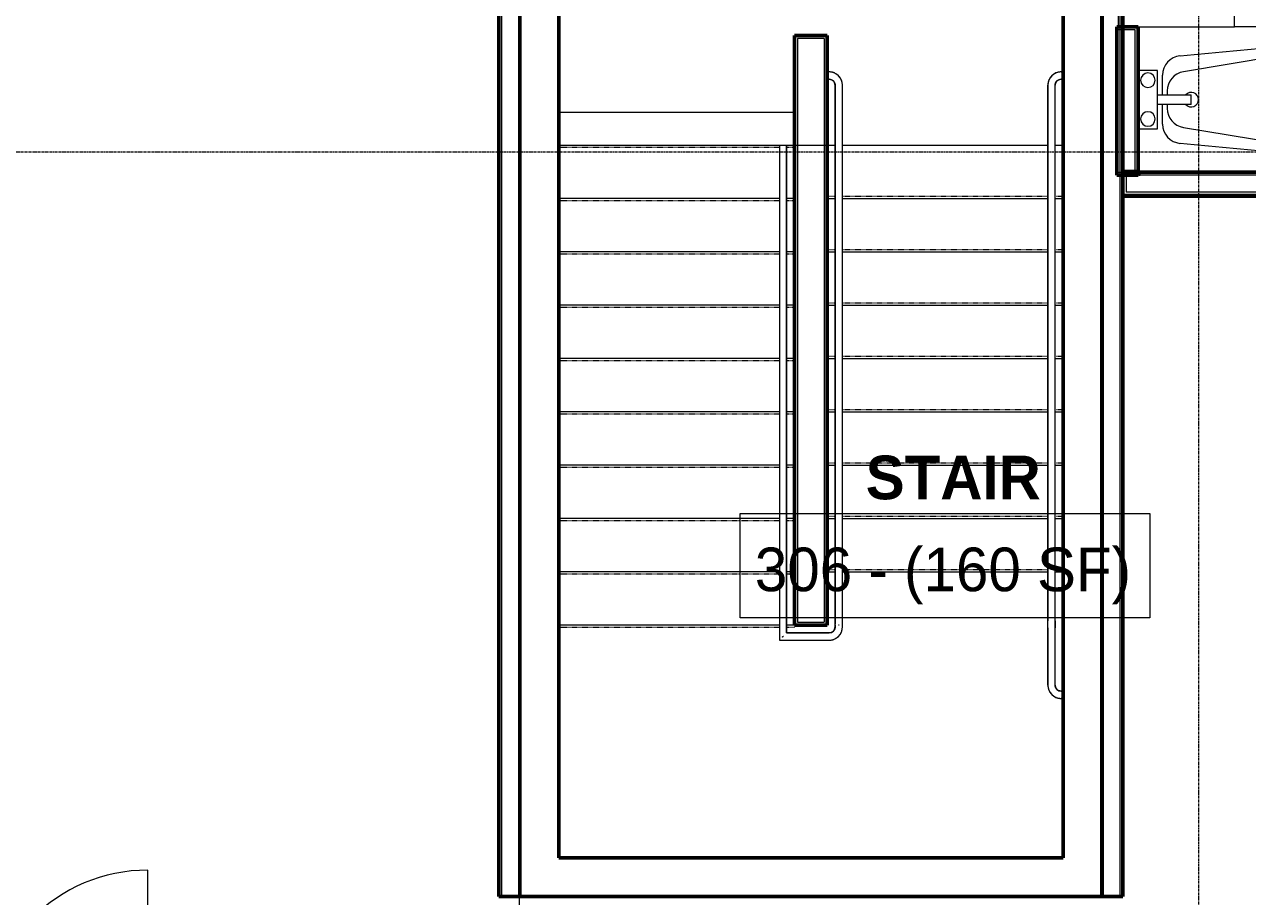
# Model space of a CAD drawing. Header units: inches. Extents: x -4218 to -1830, y 9767 to 12426.
# Drawn here: x -2742.5 to -2490.3, y 10013.6 to 10193.5 of the extents above; entities that cross this region are included whole.
import ezdxf

# ---------------------------------------------------------------- set-up
doc = ezdxf.new("R2010")
doc.units = ezdxf.units.IN
doc.header["$MEASUREMENT"] = 0
doc.linetypes.add('Grid Line 1_2_', pattern=[0.875, 0.5, -0.125, 0.125, -0.125])
doc.linetypes.add('Overhead 1_16_', pattern=[0.101562, 0.0625, -0.039062])
for name, color, linetype, lineweight in [('0-1', 7, 'Continuous', 5), ('0-2', 253, 'Continuous', 9), ('0-3', 7, 'Continuous', 9), ('A-AREA-IDEN', 2, 'Continuous', 9), ('A-DOOR-4', 31, 'Continuous', 9), ('A-DOOR-5', 31, 'Continuous', 20), ('A-DOOR-FRAM', 31, 'Continuous', 20), ('A-DOOR-FRAM-2', 31, 'Continuous', 9), ('A-DOOR-GLAZ', 31, 'Continuous', 9), ('A-FLOR-2', 252, 'Continuous', 9), ('A-FLOR-3', 7, 'Continuous', 9), ('A-FLOR-4', 254, 'Continuous', 9), ('A-FLOR-5', 192, 'Continuous', 9), ('A-FLOR-HRAL-1', 7, 'Continuous', 9), ('A-FLOR-HRAL-2', 252, 'Continuous', 9), ('A-WALL-1', 250, 'Continuous', 50), ('A-WALL-2', 10, 'Continuous', 13), ('A-WALL-3', 254, 'Continuous', 9), ('A-WALL-4', 253, 'Continuous', 9), ('A-WALL-5', 252, 'Continuous', 9), ('A-WALL-6', 7, 'Continuous', 9), ('I-WALL-1', 250, 'Continuous', 50), ('P-SANR-FIXT-1', 7, 'Continuous', 9), ('P-SANR-FIXT-2', 253, 'Continuous', 9), ('P-SANR-FIXT-3', 252, 'Continuous', 9), ('Q-CASE-1', 252, 'Continuous', 9), ('Q-CASE-2', 7, 'Continuous', 9), ('Q-CASE-3', 253, 'Continuous', 9), ('S-GRID-1', 1, 'Grid Line 1_2_', 9), ('S-STRS-1', 252, 'Continuous', 9), ('S-STRS-2', 253, 'Continuous', 9), ('S-STRS-3', 7, 'Continuous', 9), ('S-STRS-4', 7, 'Overhead 1_16_', 9), ('S-STRS-5', 252, 'Overhead 1_16_', 9)]:
    doc.layers.add(name, color=color, linetype=linetype, lineweight=lineweight)
doc.styles.add('Century Gothic', font='ufonts.com_century-gothic.ttf', dxfattribs={"height": 9})
doc.styles.add('Century Gothic_B', font='GOTHICB.TTF', dxfattribs={"height": 9})

# ---------------------------------------------------------------- blocks, each defined once
blk = doc.blocks.new('Bath Tub - Maestro - 60_x30_-V1-BACKGROUND - 3RD FLOOR')
at = {"layer": 'P-SANR-FIXT-1'}
for p, q in [((60, 30), (19.88, 30)), ((60, 0), (60, 30)), ((35, 26.5), (51, 26.5)), ((35, 26.5), (35, 25)), ((35, 25), (9.35, 20.74)), ((43, 25), (35, 25)), ((4, 21), (0, 21)), ((4, 16), (4, 21)), ((57, 20.5), (57, 9.5)), ((5, 16), (5, 20.04)), ((49, 11), (49, 19)), ((4, 14), (4, 16)), ((4, 16), (10.94, 16)), ((6, 16.8), (6, 16)), ((10.94, 14), (10.94, 16)), ((4, 9), (4, 14)), ((10.94, 14), (4, 14)), ((5, 9.96), (5, 14)), ((6, 14), (6, 13.2)), ((0, 9), (4, 9)), ((9.35, 9.26), (35, 5)), ((35, 3.5), (35, 5)), ((35, 5), (43, 5)), ((51, 3.5), (35, 3.5))]:
    blk.add_line(p, q, dxfattribs=at)
at = {"layer": 'P-SANR-FIXT-1', "flags": 128}
for points in [[(8.63, 24.03), (11.56, 24.3), (14.49, 24.58), (17.42, 24.85), (20.35, 25.13), (23.28, 25.4), (26.21, 25.68), (29.14, 25.95), (32.07, 26.23), (35, 26.5)], [(35, 3.5), (32.07, 3.77), (29.14, 4.05), (26.21, 4.32), (23.28, 4.6), (20.35, 4.87), (17.42, 5.15), (14.49, 5.42), (11.56, 5.7), (8.63, 5.97)]]:
    blk.add_lwpolyline(points, dxfattribs=at)
at = {"layer": 'P-SANR-FIXT-1'}
for centre, radius, start, end in [((51, 20.5), 6, 360, 90), ((9, 20.04), 4, 95.3558, 180), ((43, 19), 6, 360, 90), ((2, 19), 1.5, 360, 180), ((10, 16.8), 4, 99.4223, 180), ((2, 19), 1.5, 180, 360), ((10.94, 15), 1.5, 360, 137.9289), ((10, 13.2), 4, 180, 260.5777), ((10.94, 15), 1.5, 222.0711, 360), ((2, 11), 1.5, 360, 180), ((2, 11), 1.5, 180, 360), ((43, 11), 6, 270, 0), ((9, 9.96), 4, 180, 264.6442), ((51, 9.5), 6, 270, 360)]:
    blk.add_arc(centre, radius, start, end, dxfattribs=at)
at = {"layer": 'P-SANR-FIXT-2'}
blk.add_line((0, 21), (0, 9), dxfattribs=at)
at = {"layer": 'P-SANR-FIXT-3'}
for p, q in [((0, 30), (0, 21)), ((0, 21), (0, 9)), ((0, 9), (0, 0)), ((0, 0), (60, 0))]:
    blk.add_line(p, q, dxfattribs=at)
blk = doc.blocks.new('Bath Vanity - Bath Vanity 72_-V2-BACKGROUND - 3RD FLOOR')
at = {"layer": 'Q-CASE-1'}
for p, q in [((36.74, 3.52), (36.74, 4.12)), ((36.74, 1), (36.74, 3.5)), ((-35.26, 1), (-35.26, 0)), ((-35.26, 0), (36.74, 0))]:
    blk.add_line(p, q, dxfattribs=at)
at = {"layer": 'Q-CASE-2'}
for p, q in [((36.74, 24), (-35.26, 24)), ((-35.26, 24), (-35.26, 1)), ((36.74, 4.12), (36.74, 24))]:
    blk.add_line(p, q, dxfattribs=at)
at = {"layer": 'Q-CASE-3'}
blk.add_line((36.74, 0), (36.74, 1), dxfattribs=at)
blk = doc.blocks.new('Basic Wall _ INT - W4BØF - _5_8 GYP - 2X4 WOOD_BATT_ - 5_8 GYP_ - ___-2694693-BACKGROUND - 3RD FLOOR')
at = {"layer": 'A-WALL-4'}
for p, q in [((-2508.87, 10158.25), (-2508.87, 10158.23)), ((-2508.87, 10158.11), (-2508.87, 10158.05)), ((-2508.87, 10158.05), (-2508.87, 10157.9)), ((-2438.12, 10158.25), (-2441.12, 10158.25)), ((-2401.12, 10158.25), (-2404.12, 10158.25)), ((-2389.37, 10158.25), (-2394.12, 10158.25)), ((-2508.87, 10157.9), (-2508.87, 10157.84)), ((-2394.12, 10157.9), (-2389.37, 10157.9))]:
    blk.add_line(p, q, dxfattribs=at)
at = {"layer": 'A-WALL-5'}
for p, q in [((-2441.12, 10158.25), (-2508.87, 10158.25)), ((-2395.12, 10158.25), (-2401.12, 10158.25)), ((-2394.1, 10158.13), (-2389.4, 10158.13)), ((-2352.3, 10158.25), (-2388.37, 10158.25)), ((-2352.3, 10158.23), (-2352.3, 10158.25)), ((-2352.3, 10158.05), (-2352.3, 10158.11)), ((-2352.3, 10157.9), (-2352.3, 10158.05)), ((-2508.87, 10157.9), (-2441.12, 10157.9)), ((-2401.12, 10157.9), (-2395.12, 10157.9)), ((-2394.12, 10157.84), (-2389.37, 10157.84)), ((-2388.37, 10157.9), (-2379.39, 10157.9)), ((-2379.36, 10157.9), (-2352.3, 10157.9)), ((-2352.3, 10157.84), (-2352.3, 10157.9))]:
    blk.add_line(p, q, dxfattribs=at)
at = {"layer": 'A-WALL-6'}
for p, q in [((-2508.87, 10158.21), (-2508.87, 10158.25)), ((-2508.87, 10158.13), (-2508.87, 10158.21)), ((-2508.87, 10158.13), (-2441.12, 10158.13)), ((-2508.87, 10157.84), (-2508.87, 10158.13)), ((-2401.12, 10158.13), (-2395.12, 10158.13)), ((-2388.37, 10158.13), (-2352.3, 10158.13)), ((-2352.3, 10158.25), (-2352.3, 10158.21)), ((-2352.3, 10158.21), (-2352.3, 10158.13)), ((-2352.3, 10158.13), (-2352.3, 10157.84)), ((-2508.87, 10157.84), (-2441.12, 10157.84)), ((-2401.12, 10157.84), (-2395.12, 10157.84)), ((-2388.37, 10157.84), (-2352.3, 10157.84))]:
    blk.add_line(p, q, dxfattribs=at)
blk = doc.blocks.new('Basic Wall _ INT - W4FØF - INT - _5_8 GYP - 2X4 WOOD_BATT__ - ___-3105965-BACKGROUND - 3RD FLOOR')
at = {"layer": 'A-WALL-3'}
for p, q in [((-2512.82, 10162.38), (-2512.8, 10162.38)), ((-2512.68, 10162.38), (-2512.62, 10162.38)), ((-2512.62, 10162.38), (-2512.47, 10162.38)), ((-2512.47, 10162.38), (-2512.41, 10162.38))]:
    blk.add_line(p, q, dxfattribs=at)
at = {"layer": 'A-WALL-4'}
for p, q in [((-2512.82, 10163), (-2512.82, 10162.38)), ((-2512.78, 10162.38), (-2512.82, 10162.38)), ((-2512.7, 10162.38), (-2512.78, 10162.38)), ((-2512.41, 10162.38), (-2512.7, 10162.38)), ((-2512.47, 10162.38), (-2512.47, 10163))]:
    blk.add_line(p, q, dxfattribs=at)
at = {"layer": 'A-WALL-5'}
for p, q in [((-2512.7, 10162.38), (-2512.7, 10163)), ((-2512.41, 10162.38), (-2512.41, 10163))]:
    blk.add_line(p, q, dxfattribs=at)
blk = doc.blocks.new('Basic Wall _ INT - W4BØF - _5_8 GYP - 2X4 WOOD_BATT_ - 5_8 GYP_ - ___-3119899-BACKGROUND - 3RD FLOOR')
at = {"layer": 'A-WALL-4'}
for p, q in [((-2515.95, 10158.25), (-2515.95, 10158.23)), ((-2515.95, 10158.11), (-2515.95, 10158.05)), ((-2515.95, 10158.05), (-2515.95, 10157.9)), ((-2508.87, 10158.23), (-2508.87, 10158.25)), ((-2508.87, 10158.05), (-2508.87, 10158.11)), ((-2508.87, 10157.9), (-2508.87, 10158.05)), ((-2515.95, 10157.9), (-2515.95, 10157.84)), ((-2508.87, 10157.84), (-2508.87, 10157.9))]:
    blk.add_line(p, q, dxfattribs=at)
at = {"layer": 'A-WALL-5'}
for p, q in [((-2515.95, 10158.21), (-2515.95, 10158.25)), ((-2508.87, 10158.25), (-2515.95, 10158.25)), ((-2515.95, 10158.13), (-2515.95, 10158.21)), ((-2515.95, 10157.84), (-2515.95, 10158.13)), ((-2515.95, 10157.9), (-2508.87, 10157.9))]:
    blk.add_line(p, q, dxfattribs=at)
at = {"layer": 'A-WALL-6'}
for p, q in [((-2515.95, 10158.13), (-2508.87, 10158.13)), ((-2508.87, 10158.25), (-2508.87, 10158.21)), ((-2508.87, 10158.21), (-2508.87, 10158.13)), ((-2508.87, 10158.13), (-2508.87, 10157.84)), ((-2515.95, 10157.84), (-2508.87, 10157.84))]:
    blk.add_line(p, q, dxfattribs=at)
blk = doc.blocks.new('Basic Wall _ INT - W4BØF - _5_8 GYP - 2X4 WOOD_BATT_ - 5_8 GYP_ - ___-3119900-BACKGROUND - 3RD FLOOR')
at = {"layer": 'A-WALL-3'}
for p, q in [((-2515.95, 10163.42), (-2515.95, 10163.36)), ((-2515.95, 10163.36), (-2515.95, 10163.21)), ((-2515.95, 10163.21), (-2515.95, 10163.14)), ((-2515.95, 10163.03), (-2515.95, 10163)), ((-2513.45, 10163), (-2515.95, 10163))]:
    blk.add_line(p, q, dxfattribs=at)
at = {"layer": 'A-WALL-4'}
for p, q in [((-2515.95, 10163.13), (-2515.95, 10163.42)), ((-2515.95, 10163.36), (-2513.45, 10163.36)), ((-2515.95, 10163.07), (-2515.95, 10163.13)), ((-2515.95, 10163.05), (-2515.95, 10163.07)), ((-2513.43, 10163.36), (-2512.82, 10163.36)), ((-2515.95, 10163), (-2515.95, 10163.05)), ((-2512.82, 10163), (-2513.43, 10163))]:
    blk.add_line(p, q, dxfattribs=at)
at = {"layer": 'A-WALL-5'}
for p, q in [((-2515.95, 10163.42), (-2513.45, 10163.42)), ((-2513.45, 10163.13), (-2515.95, 10163.13)), ((-2513.43, 10163.42), (-2512.82, 10163.42)), ((-2512.82, 10163.13), (-2513.43, 10163.13))]:
    blk.add_line(p, q, dxfattribs=at)
blk = doc.blocks.new('CTR - 1st Phase - Unit Layouts_rvt-1-BACKGROUND - 3RD FLOOR')
at = {"layer": 'A-WALL-1'}
for p, q in [((-2517.2, 10193), (-2517.2, 10162.38)), ((-2516.95, 10193), (-2517.2, 10193)), ((-2513.45, 10193), (-2516.95, 10193)), ((-2512.82, 10193), (-2513.45, 10193)), ((-2512.82, 10162.38), (-2512.82, 10193)), ((-2517.2, 10162.38), (-2516.95, 10162.38)), ((-2516.95, 10162.38), (-2513.45, 10162.38)), ((-2508.87, 10163), (-2515.95, 10163)), ((-2515.95, 10163), (-2515.95, 10162.38)), ((-2515.95, 10162.38), (-2515.95, 10158.88)), ((-2513.45, 10162.38), (-2512.82, 10162.38)), ((-2451.57, 10163), (-2508.87, 10163)), ((-2515.95, 10158.88), (-2515.95, 10158.25)), ((-2515.95, 10158.25), (-2508.87, 10158.25)), ((-2508.87, 10158.25), (-2438.12, 10158.25))]:
    blk.add_line(p, q, dxfattribs=at)
at = {"layer": 'A-WALL-2'}
for p, q in [((-2516.95, 10192.38), (-2516.95, 10193)), ((-2516.95, 10192.38), (-2516.95, 10193)), ((-2516.95, 10163), (-2516.95, 10192.38)), ((-2513.45, 10192.38), (-2516.95, 10192.38)), ((-2513.45, 10163), (-2513.45, 10192.38)), ((-2516.95, 10162.38), (-2516.95, 10163)), ((-2516.95, 10163), (-2513.45, 10163)), ((-2516.95, 10162.38), (-2516.95, 10163)), ((-2515.32, 10162.38), (-2515.32, 10158.88)), ((-2508.87, 10162.38), (-2515.32, 10162.38)), ((-2450.95, 10162.38), (-2508.87, 10162.38)), ((-2508.87, 10158.88), (-2515.32, 10158.88)), ((-2438.12, 10158.88), (-2508.87, 10158.88))]:
    blk.add_line(p, q, dxfattribs=at)
at = {"layer": 'A-WALL-3'}
for p, q in [((-2515.95, 10162.38), (-2515.95, 10163)), ((-2513.45, 10163), (-2515.95, 10163)), ((-2513.45, 10162.38), (-2515.95, 10162.38)), ((-2512.82, 10163), (-2513.43, 10163)), ((-2512.82, 10162.38), (-2513.43, 10162.38)), ((-2512.82, 10162.38), (-2512.82, 10163))]:
    blk.add_line(p, q, dxfattribs=at)
at = {"layer": 'A-WALL-4'}
for p, q in [((-2517.2, 10193), (-2517.2, 10162.38)), ((-2517.2, 10193), (-2516.95, 10193)), ((-2515.95, 10162.38), (-2517.2, 10162.38)), ((-2515.95, 10158.25), (-2515.95, 10162.38)), ((-2515.95, 10158.25), (-2508.87, 10158.25)), ((-2508.87, 10158.25), (-2441.12, 10158.25))]:
    blk.add_line(p, q, dxfattribs=at)
at = {"layer": '0-2', "rotation": 269.9999999999602}
blk.add_blockref('Bath Vanity - Bath Vanity 72_-V2-BACKGROUND - 3RD FLOOR', (-2516.95, 10229.74), dxfattribs=at)
at = {"layer": '0-2'}
for name, p in [('Bath Tub - Maestro - 60_x30_-V1-BACKGROUND - 3RD FLOOR', (-2512.82, 10163)), ('Basic Wall _ INT - W4BØF - _5_8 GYP - 2X4 WOOD_BATT_ - 5_8 GYP_ - ___-3119900-BACKGROUND - 3RD FLOOR', (0, 0)), ('Basic Wall _ INT - W4FØF - INT - _5_8 GYP - 2X4 WOOD_BATT__ - ___-3105965-BACKGROUND - 3RD FLOOR', (0, 0)), ('Basic Wall _ INT - W4BØF - _5_8 GYP - 2X4 WOOD_BATT_ - 5_8 GYP_ - ___-3119899-BACKGROUND - 3RD FLOOR', (0, 0)), ('Basic Wall _ INT - W4BØF - _5_8 GYP - 2X4 WOOD_BATT_ - 5_8 GYP_ - ___-2694693-BACKGROUND - 3RD FLOOR', (0, 0))]:
    blk.add_blockref(name, p, dxfattribs=at)
blk = doc.blocks.new('CTR - 1st Phase - Common Walls_rvt-1-BACKGROUND - 3RD FLOOR')
at = {"layer": 'A-WALL-1'}
for p, q in [((-2644.7, 10261.59), (-2644.7, 10013.59)), ((-2640.32, 10013.59), (-2640.32, 10261.59)), ((-2520.32, 10261.59), (-2520.32, 10013.63)), ((-2515.95, 10013.63), (-2515.95, 10197.84)), ((-2644.7, 10013.59), (-2640.32, 10013.59)), ((-2520.32, 10013.63), (-2515.95, 10013.63))]:
    blk.add_line(p, q, dxfattribs=at)
at = {"layer": 'A-WALL-2'}
for p, q in [((-2644.07, 10013.59), (-2644.07, 10261.59)), ((-2640.57, 10013.59), (-2640.57, 10261.59)), ((-2520.07, 10261.59), (-2520.07, 10013.63)), ((-2516.57, 10261.59), (-2516.57, 10013.63))]:
    blk.add_line(p, q, dxfattribs=at)
at = {"layer": 'A-WALL-3'}
for p, q in [((-2515.95, 10163.15), (-2515.95, 10163.42)), ((-2515.95, 10162.38), (-2515.95, 10163))]:
    blk.add_line(p, q, dxfattribs=at)
at = {"layer": 'A-WALL-4'}
for p, q in [((-2640.32, 10013.59), (-2640.32, 10261.59)), ((-2520.32, 10261.59), (-2520.32, 10013.63)), ((-2515.95, 10163.42), (-2515.95, 10193)), ((-2515.95, 10158.25), (-2515.95, 10162.38)), ((-2515.95, 10157.84), (-2515.95, 10158.11)), ((-2644.7, 10013.59), (-2640.32, 10013.59))]:
    blk.add_line(p, q, dxfattribs=at)
at = {"layer": 'A-WALL-5'}
for p, q in [((-2644.7, 10238.78), (-2644.7, 10013.59)), ((-2515.95, 10013.63), (-2515.95, 10157.84)), ((-2515.95, 10013.63), (-2520.32, 10013.63))]:
    blk.add_line(p, q, dxfattribs=at)
blk = doc.blocks.new('Top Rail Type - Top Rail_Internal_-2424577-BACKGROUND - 3RD FLOOR')
at = {"layer": 'A-FLOR-HRAL-1'}
for p, q in [((-2576.57, 10183.71), (-2576.95, 10183.71)), ((-2576.95, 10182.21), (-2576.57, 10182.21)), ((-2575.32, 10180.96), (-2575.32, 10169.17)), ((-2573.82, 10169.17), (-2573.82, 10180.96)), ((-2586.82, 10168.59), (-2586.82, 10069.68)), ((-2585.32, 10069.68), (-2585.32, 10168.59)), ((-2575.32, 10168.5), (-2575.32, 10080.99)), ((-2573.82, 10080.99), (-2573.82, 10168.5)), ((-2575.32, 10080.99), (-2575.32, 10069.81)), ((-2573.82, 10069.81), (-2573.82, 10080.99)), ((-2586.82, 10069.01), (-2586.82, 10066.46)), ((-2585.32, 10067.96), (-2585.32, 10069.01)), ((-2576.57, 10067.96), (-2585.32, 10067.96)), ((-2575.32, 10069.61), (-2575.32, 10069.21)), ((-2573.82, 10069.21), (-2573.82, 10069.61)), ((-2586.82, 10066.46), (-2576.57, 10066.46))]:
    blk.add_line(p, q, dxfattribs=at)
at = {"layer": 'A-FLOR-HRAL-1', "flags": 128}
for points in [[(-2573.82, 10180.96), (-2573.83, 10181.07), (-2573.83, 10181.18), (-2573.84, 10181.29), (-2573.86, 10181.4), (-2573.88, 10181.51), (-2573.9, 10181.62), (-2573.93, 10181.72), (-2573.96, 10181.83), (-2574, 10181.93), (-2574.04, 10182.04), (-2574.09, 10182.14), (-2574.13, 10182.23), (-2574.19, 10182.33), (-2574.24, 10182.43), (-2574.3, 10182.52), (-2574.37, 10182.61), (-2574.44, 10182.69), (-2574.51, 10182.78), (-2574.58, 10182.86), (-2574.66, 10182.94), (-2574.74, 10183.01), (-2574.82, 10183.08), (-2574.91, 10183.15), (-2575, 10183.22), (-2575.09, 10183.28), (-2575.18, 10183.34), (-2575.28, 10183.39), (-2575.38, 10183.44), (-2575.48, 10183.49), (-2575.58, 10183.53), (-2575.68, 10183.57), (-2575.79, 10183.6), (-2575.89, 10183.63), (-2576, 10183.65), (-2576.11, 10183.67), (-2576.22, 10183.69), (-2576.32, 10183.7), (-2576.43, 10183.71), (-2576.54, 10183.71), (-2576.57, 10183.71)], [(-2576.57, 10182.21), (-2576.52, 10182.21), (-2576.47, 10182.21), (-2576.42, 10182.21), (-2576.37, 10182.2), (-2576.33, 10182.19), (-2576.28, 10182.18), (-2576.23, 10182.17), (-2576.18, 10182.15), (-2576.13, 10182.13), (-2576.09, 10182.12), (-2576.04, 10182.1), (-2576, 10182.07), (-2575.95, 10182.05), (-2575.91, 10182.02), (-2575.87, 10182), (-2575.83, 10181.97), (-2575.79, 10181.94), (-2575.75, 10181.9), (-2575.71, 10181.87), (-2575.68, 10181.84), (-2575.64, 10181.8), (-2575.61, 10181.76), (-2575.58, 10181.72), (-2575.55, 10181.68), (-2575.52, 10181.64), (-2575.5, 10181.6), (-2575.47, 10181.55), (-2575.45, 10181.51), (-2575.43, 10181.46), (-2575.41, 10181.42), (-2575.39, 10181.37), (-2575.38, 10181.32), (-2575.36, 10181.27), (-2575.35, 10181.23), (-2575.34, 10181.18), (-2575.33, 10181.13), (-2575.33, 10181.08), (-2575.33, 10181.03), (-2575.32, 10180.98), (-2575.32, 10180.96)], [(-2575.32, 10169.17), (-2575.32, 10169.12), (-2575.32, 10169.07), (-2575.32, 10169.02), (-2575.32, 10168.97), (-2575.32, 10168.92), (-2575.32, 10168.87), (-2575.32, 10168.82), (-2575.32, 10168.77), (-2575.32, 10168.73), (-2575.32, 10168.68), (-2575.32, 10168.64), (-2575.32, 10168.59), (-2575.32, 10168.55), (-2575.32, 10168.5), (-2575.32, 10168.5)], [(-2573.82, 10168.5), (-2573.82, 10168.54), (-2573.82, 10168.59), (-2573.82, 10168.63), (-2573.82, 10168.68), (-2573.82, 10168.72), (-2573.82, 10168.77), (-2573.82, 10168.82), (-2573.82, 10168.87), (-2573.82, 10168.92), (-2573.82, 10168.96), (-2573.82, 10169.01), (-2573.82, 10169.06), (-2573.82, 10169.11), (-2573.82, 10169.16), (-2573.82, 10169.17)], [(-2586.82, 10069.68), (-2586.82, 10069.64), (-2586.82, 10069.59), (-2586.82, 10069.55), (-2586.82, 10069.5), (-2586.82, 10069.45), (-2586.82, 10069.41), (-2586.82, 10069.36), (-2586.82, 10069.31), (-2586.82, 10069.26), (-2586.82, 10069.21), (-2586.82, 10069.16), (-2586.82, 10069.11), (-2586.82, 10069.06), (-2586.82, 10069.01), (-2586.82, 10069.01)], [(-2585.32, 10069.01), (-2585.32, 10069.06), (-2585.32, 10069.11), (-2585.32, 10069.16), (-2585.32, 10069.21), (-2585.32, 10069.26), (-2585.32, 10069.31), (-2585.32, 10069.36), (-2585.32, 10069.4), (-2585.32, 10069.45), (-2585.32, 10069.5), (-2585.32, 10069.54), (-2585.32, 10069.59), (-2585.32, 10069.63), (-2585.32, 10069.67), (-2585.32, 10069.68)], [(-2576.57, 10066.46), (-2576.46, 10066.47), (-2576.35, 10066.47), (-2576.24, 10066.48), (-2576.14, 10066.5), (-2576.03, 10066.52), (-2575.92, 10066.54), (-2575.81, 10066.57), (-2575.71, 10066.6), (-2575.6, 10066.64), (-2575.5, 10066.68), (-2575.4, 10066.73), (-2575.3, 10066.78), (-2575.21, 10066.83), (-2575.11, 10066.88), (-2575.02, 10066.94), (-2574.93, 10067.01), (-2574.84, 10067.08), (-2574.76, 10067.15), (-2574.68, 10067.22), (-2574.6, 10067.3), (-2574.53, 10067.38), (-2574.45, 10067.46), (-2574.39, 10067.55), (-2574.32, 10067.64), (-2574.26, 10067.73), (-2574.2, 10067.82), (-2574.15, 10067.92), (-2574.1, 10068.02), (-2574.05, 10068.12), (-2574.01, 10068.22), (-2573.97, 10068.32), (-2573.94, 10068.43), (-2573.91, 10068.53), (-2573.88, 10068.64), (-2573.86, 10068.75), (-2573.85, 10068.86), (-2573.84, 10068.97), (-2573.83, 10069.07), (-2573.82, 10069.18), (-2573.82, 10069.21)], [(-2575.32, 10069.21), (-2575.32, 10069.16), (-2575.33, 10069.11), (-2575.33, 10069.06), (-2575.34, 10069.02), (-2575.35, 10068.97), (-2575.36, 10068.92), (-2575.37, 10068.87), (-2575.39, 10068.82), (-2575.4, 10068.77), (-2575.42, 10068.73), (-2575.44, 10068.68), (-2575.46, 10068.64), (-2575.49, 10068.59), (-2575.51, 10068.55), (-2575.54, 10068.51), (-2575.57, 10068.47), (-2575.6, 10068.43), (-2575.63, 10068.39), (-2575.67, 10068.35), (-2575.7, 10068.32), (-2575.74, 10068.28), (-2575.78, 10068.25), (-2575.82, 10068.22), (-2575.86, 10068.19), (-2575.9, 10068.16), (-2575.94, 10068.14), (-2575.98, 10068.11), (-2576.03, 10068.09), (-2576.07, 10068.07), (-2576.12, 10068.05), (-2576.17, 10068.03), (-2576.22, 10068.02), (-2576.26, 10068), (-2576.31, 10067.99), (-2576.36, 10067.98), (-2576.41, 10067.98), (-2576.46, 10067.97), (-2576.51, 10067.97), (-2576.56, 10067.96), (-2576.57, 10067.96)]]:
    blk.add_lwpolyline(points, dxfattribs=at)
at = {"layer": 'A-FLOR-HRAL-1'}
blk.add_open_spline([(-2586.17, 10067.12), (-2586.15, 10067.14), (-2586.12, 10067.17), (-2586.07, 10067.21), (-2586.03, 10067.26), (-2586, 10067.29), (-2585.98, 10067.31)], degree=3, knots=[0.46086968, 0.46086968, 0.46086968, 0.46086968, 0.47916667, 0.5, 0.52083333, 0.53913032, 0.53913032, 0.53913032, 0.53913032], dxfattribs=at)
blk.add_open_spline([(-2574.5, 10069.59), (-2574.52, 10069.59), (-2574.57, 10069.59), (-2574.63, 10069.59), (-2574.65, 10069.59)], degree=3, dxfattribs=at)
at = {"layer": 'A-FLOR-HRAL-2'}
for p, q in [((-2576.99, 10183.71), (-2577.2, 10183.71)), ((-2577.2, 10182.87), (-2577.2, 10183.06)), ((-2577.2, 10182.21), (-2576.95, 10182.21))]:
    blk.add_line(p, q, dxfattribs=at)
blk = doc.blocks.new('Top Rail Type - Top Rail_Internal_-V197-BACKGROUND - 3RD FLOOR')
at = {"layer": 'A-FLOR-HRAL-1'}
for p, q in [((-2576.57, 10183.71), (-2576.95, 10183.71)), ((-2576.57, 10182.21), (-2576.95, 10182.21)), ((-2575.32, 10169.17), (-2575.32, 10180.96)), ((-2573.82, 10169.17), (-2573.82, 10180.96)), ((-2586.82, 10168.59), (-2586.82, 10070.08)), ((-2585.32, 10168.59), (-2585.32, 10070.08)), ((-2575.32, 10168.1), (-2575.32, 10169.17)), ((-2573.82, 10168.1), (-2573.82, 10169.17)), ((-2575.32, 10069.59), (-2575.32, 10168.1)), ((-2573.82, 10069.59), (-2573.82, 10168.1)), ((-2586.82, 10070.08), (-2586.82, 10069.01)), ((-2585.32, 10070.08), (-2585.32, 10069.01)), ((-2586.82, 10069.01), (-2586.82, 10066.46)), ((-2585.32, 10069.01), (-2585.32, 10067.96)), ((-2585.32, 10067.96), (-2576.57, 10067.96)), ((-2575.32, 10069.21), (-2575.32, 10069.59)), ((-2573.82, 10069.21), (-2573.82, 10069.59)), ((-2586.82, 10066.46), (-2576.57, 10066.46))]:
    blk.add_line(p, q, dxfattribs=at)
for centre, radius, start, end in [((-2576.57, 10180.96), 2.75, 0, 90), ((-2576.57, 10180.96), 1.25, 0, 90), ((-2576.57, 10069.21), 2.75, 270, 0), ((-2576.57, 10069.21), 1.25, 270, 0)]:
    blk.add_arc(centre, radius, start, end, dxfattribs=at)
at = {"layer": 'A-FLOR-HRAL-2'}
for p, q in [((-2577.2, 10182.21), (-2577.2, 10183.71)), ((-2576.99, 10183.71), (-2577.2, 10183.71)), ((-2576.95, 10182.21), (-2577.2, 10182.21))]:
    blk.add_line(p, q, dxfattribs=at)
blk = doc.blocks.new('Top Rail Type - Top Rail_Internal_-2424579-BACKGROUND - 3RD FLOOR')
at = {"layer": 'A-FLOR-HRAL-1'}
for p, q in [((-2528.32, 10183.71), (-2528.7, 10183.71)), ((-2531.45, 10180.96), (-2531.45, 10169.17)), ((-2529.95, 10169.17), (-2529.95, 10180.96)), ((-2528.7, 10182.21), (-2528.32, 10182.21)), ((-2531.45, 10168.5), (-2531.45, 10080.99)), ((-2529.95, 10080.99), (-2529.95, 10168.5)), ((-2531.45, 10080.99), (-2531.45, 10070.48)), ((-2529.95, 10070.48), (-2529.95, 10080.99)), ((-2531.45, 10069.01), (-2531.45, 10057.21)), ((-2529.95, 10057.21), (-2529.95, 10069.01)), ((-2528.32, 10055.96), (-2528.7, 10055.96)), ((-2528.7, 10054.46), (-2528.32, 10054.46))]:
    blk.add_line(p, q, dxfattribs=at)
at = {"layer": 'A-FLOR-HRAL-1', "flags": 128}
for points in [[(-2528.7, 10183.71), (-2528.81, 10183.71), (-2528.92, 10183.71), (-2529.03, 10183.69), (-2529.14, 10183.68), (-2529.25, 10183.66), (-2529.35, 10183.64), (-2529.46, 10183.61), (-2529.56, 10183.57), (-2529.67, 10183.54), (-2529.77, 10183.5), (-2529.87, 10183.45), (-2529.97, 10183.4), (-2530.07, 10183.35), (-2530.16, 10183.29), (-2530.25, 10183.23), (-2530.34, 10183.17), (-2530.43, 10183.1), (-2530.51, 10183.03), (-2530.59, 10182.96), (-2530.67, 10182.88), (-2530.75, 10182.8), (-2530.82, 10182.72), (-2530.89, 10182.63), (-2530.95, 10182.54), (-2531.01, 10182.45), (-2531.07, 10182.36), (-2531.12, 10182.26), (-2531.17, 10182.16), (-2531.22, 10182.06), (-2531.26, 10181.96), (-2531.3, 10181.86), (-2531.33, 10181.75), (-2531.36, 10181.65), (-2531.39, 10181.54), (-2531.41, 10181.43), (-2531.43, 10181.32), (-2531.44, 10181.21), (-2531.45, 10181.1), (-2531.45, 10180.99), (-2531.45, 10180.96)], [(-2529.95, 10180.96), (-2529.95, 10181.01), (-2529.94, 10181.06), (-2529.94, 10181.11), (-2529.93, 10181.16), (-2529.92, 10181.21), (-2529.91, 10181.26), (-2529.9, 10181.31), (-2529.89, 10181.36), (-2529.87, 10181.4), (-2529.85, 10181.45), (-2529.83, 10181.5), (-2529.81, 10181.54), (-2529.78, 10181.59), (-2529.76, 10181.63), (-2529.73, 10181.67), (-2529.7, 10181.71), (-2529.67, 10181.75), (-2529.64, 10181.79), (-2529.6, 10181.83), (-2529.57, 10181.86), (-2529.53, 10181.9), (-2529.5, 10181.93), (-2529.46, 10181.96), (-2529.42, 10181.99), (-2529.37, 10182.02), (-2529.33, 10182.04), (-2529.29, 10182.07), (-2529.24, 10182.09), (-2529.2, 10182.11), (-2529.15, 10182.13), (-2529.1, 10182.15), (-2529.06, 10182.16), (-2529.01, 10182.18), (-2528.96, 10182.19), (-2528.91, 10182.2), (-2528.86, 10182.2), (-2528.81, 10182.21), (-2528.76, 10182.21), (-2528.71, 10182.21), (-2528.7, 10182.21)], [(-2531.45, 10169.17), (-2531.45, 10169.12), (-2531.45, 10169.07), (-2531.45, 10169.02), (-2531.45, 10168.97), (-2531.45, 10168.92), (-2531.45, 10168.87), (-2531.45, 10168.82), (-2531.45, 10168.77), (-2531.45, 10168.73), (-2531.45, 10168.68), (-2531.45, 10168.64), (-2531.45, 10168.59), (-2531.45, 10168.55), (-2531.45, 10168.5), (-2531.45, 10168.5)], [(-2529.95, 10168.5), (-2529.95, 10168.54), (-2529.95, 10168.59), (-2529.95, 10168.63), (-2529.95, 10168.68), (-2529.95, 10168.72), (-2529.95, 10168.77), (-2529.95, 10168.82), (-2529.95, 10168.87), (-2529.95, 10168.92), (-2529.95, 10168.96), (-2529.95, 10169.01), (-2529.95, 10169.06), (-2529.95, 10169.11), (-2529.95, 10169.16), (-2529.95, 10169.17)], [(-2531.45, 10069.01), (-2531.45, 10069.12), (-2531.45, 10069.23), (-2531.45, 10069.34), (-2531.45, 10069.45), (-2531.45, 10069.56), (-2531.45, 10069.66), (-2531.45, 10069.77), (-2531.45, 10069.88), (-2531.45, 10069.98), (-2531.45, 10070.08), (-2531.45, 10070.18), (-2531.45, 10070.28), (-2531.45, 10070.38), (-2531.45, 10070.47), (-2531.45, 10070.48)], [(-2529.95, 10070.48), (-2529.95, 10070.39), (-2529.95, 10070.29), (-2529.95, 10070.19), (-2529.95, 10070.09), (-2529.95, 10069.99), (-2529.95, 10069.88), (-2529.95, 10069.78), (-2529.95, 10069.67), (-2529.95, 10069.57), (-2529.95, 10069.46), (-2529.95, 10069.35), (-2529.95, 10069.24), (-2529.95, 10069.13), (-2529.95, 10069.02), (-2529.95, 10069.01)], [(-2531.45, 10057.21), (-2531.45, 10057.1), (-2531.44, 10056.99), (-2531.43, 10056.89), (-2531.41, 10056.78), (-2531.39, 10056.67), (-2531.37, 10056.56), (-2531.34, 10056.45), (-2531.31, 10056.35), (-2531.27, 10056.25), (-2531.23, 10056.14), (-2531.19, 10056.04), (-2531.14, 10055.94), (-2531.09, 10055.85), (-2531.03, 10055.75), (-2530.97, 10055.66), (-2530.9, 10055.57), (-2530.84, 10055.49), (-2530.77, 10055.4), (-2530.69, 10055.32), (-2530.61, 10055.24), (-2530.53, 10055.17), (-2530.45, 10055.09), (-2530.36, 10055.03), (-2530.28, 10054.96), (-2530.18, 10054.9), (-2530.09, 10054.84), (-2529.99, 10054.79), (-2529.9, 10054.74), (-2529.8, 10054.69), (-2529.7, 10054.65), (-2529.59, 10054.61), (-2529.49, 10054.58), (-2529.38, 10054.55), (-2529.27, 10054.53), (-2529.17, 10054.5), (-2529.06, 10054.49), (-2528.95, 10054.48), (-2528.84, 10054.47), (-2528.73, 10054.46), (-2528.7, 10054.46)], [(-2528.7, 10055.96), (-2528.75, 10055.97), (-2528.8, 10055.97), (-2528.85, 10055.97), (-2528.9, 10055.98), (-2528.95, 10055.99), (-2529, 10056), (-2529.04, 10056.01), (-2529.09, 10056.03), (-2529.14, 10056.04), (-2529.19, 10056.06), (-2529.23, 10056.08), (-2529.28, 10056.11), (-2529.32, 10056.13), (-2529.36, 10056.16), (-2529.4, 10056.18), (-2529.45, 10056.21), (-2529.48, 10056.24), (-2529.52, 10056.27), (-2529.56, 10056.31), (-2529.6, 10056.34), (-2529.63, 10056.38), (-2529.66, 10056.42), (-2529.69, 10056.46), (-2529.72, 10056.5), (-2529.75, 10056.54), (-2529.78, 10056.58), (-2529.8, 10056.63), (-2529.82, 10056.67), (-2529.84, 10056.72), (-2529.86, 10056.76), (-2529.88, 10056.81), (-2529.9, 10056.86), (-2529.91, 10056.9), (-2529.92, 10056.95), (-2529.93, 10057), (-2529.94, 10057.05), (-2529.94, 10057.1), (-2529.95, 10057.15), (-2529.95, 10057.2), (-2529.95, 10057.21)]]:
    blk.add_lwpolyline(points, dxfattribs=at)
at = {"layer": 'A-FLOR-HRAL-2'}
for p, q in [((-2528.07, 10183.71), (-2528.32, 10183.71)), ((-2528.32, 10182.21), (-2528.07, 10182.21)), ((-2528.07, 10183.06), (-2528.07, 10182.87)), ((-2528.07, 10055.96), (-2528.32, 10055.96)), ((-2528.07, 10055.31), (-2528.07, 10055.12)), ((-2528.32, 10054.46), (-2528.07, 10054.46))]:
    blk.add_line(p, q, dxfattribs=at)
blk = doc.blocks.new('Top Rail Type - Top Rail_Internal_-V200-BACKGROUND - 3RD FLOOR')
at = {"layer": 'A-FLOR-HRAL-1'}
for p, q in [((-2528.7, 10183.71), (-2528.32, 10183.71)), ((-2531.45, 10169.17), (-2531.45, 10180.96)), ((-2529.95, 10169.17), (-2529.95, 10180.96)), ((-2528.7, 10182.21), (-2528.32, 10182.21)), ((-2531.45, 10168.1), (-2531.45, 10169.17)), ((-2529.95, 10168.1), (-2529.95, 10169.17)), ((-2531.45, 10070.08), (-2531.45, 10168.1)), ((-2529.95, 10070.08), (-2529.95, 10168.1)), ((-2531.45, 10069.01), (-2531.45, 10070.08)), ((-2529.95, 10069.01), (-2529.95, 10070.08)), ((-2531.45, 10057.21), (-2531.45, 10069.01)), ((-2529.95, 10057.21), (-2529.95, 10069.01)), ((-2528.32, 10055.96), (-2528.7, 10055.96)), ((-2528.32, 10054.46), (-2528.7, 10054.46))]:
    blk.add_line(p, q, dxfattribs=at)
for centre, radius, start, end in [((-2528.7, 10180.96), 2.75, 90, 180), ((-2528.7, 10180.96), 1.25, 90, 180), ((-2528.7, 10057.21), 2.75, 180, 270), ((-2528.7, 10057.21), 1.25, 180, 270)]:
    blk.add_arc(centre, radius, start, end, dxfattribs=at)
at = {"layer": 'A-FLOR-HRAL-2'}
for p, q in [((-2528.32, 10183.71), (-2528.07, 10183.71)), ((-2528.07, 10183.71), (-2528.07, 10182.21)), ((-2528.32, 10182.21), (-2528.07, 10182.21)), ((-2528.07, 10055.96), (-2528.32, 10055.96)), ((-2528.07, 10054.46), (-2528.07, 10055.96)), ((-2528.07, 10054.46), (-2528.32, 10054.46))]:
    blk.add_line(p, q, dxfattribs=at)
blk = doc.blocks.new('top of stairs parapet wall - top of stairs parapet wall-2378366-BACKGROUND - 3RD FLOOR')
at = {"layer": 'Q-CASE-1'}
for p, q in [((-2632.32, 10175.34), (-2632.32, 10168.59)), ((-2583.7, 10168.59), (-2583.7, 10175.34))]:
    blk.add_line(p, q, dxfattribs=at)
at = {"layer": 'Q-CASE-2'}
for p, q in [((-2583.7, 10175.34), (-2632.32, 10175.34)), ((-2632.32, 10168.59), (-2583.7, 10168.59))]:
    blk.add_line(p, q, dxfattribs=at)
blk = doc.blocks.new('CTR - 1st Phase -Stairs _ Elevators_rvt-1-BACKGROUND - 3RD FLOOR')
at = {"layer": 'A-FLOR-2'}
for p, q in [((-2632.32, 10253.59), (-2632.32, 10175.34)), ((-2528.32, 10183.71), (-2528.32, 10253.59)), ((-2528.32, 10168.59), (-2528.32, 10182.21)), ((-2583.7, 10168.59), (-2576.95, 10168.59))]:
    blk.add_line(p, q, dxfattribs=at)
at = {"layer": 'A-FLOR-3'}
for p, q in [((-2576.95, 10168.59), (-2575.32, 10168.59)), ((-2573.83, 10168.59), (-2531.44, 10168.59)), ((-2529.95, 10168.59), (-2528.32, 10168.59))]:
    blk.add_line(p, q, dxfattribs=at)
at = {"layer": 'A-FLOR-4'}
blk.add_line((-2632.32, 10175.34), (-2632.32, 10168.59), dxfattribs=at)
at = {"layer": 'A-WALL-1'}
for p, q in [((-2640.32, 10253.59), (-2640.32, 10021.59)), ((-2632.32, 10021.59), (-2632.32, 10253.59)), ((-2528.32, 10253.59), (-2528.32, 10021.59)), ((-2520.32, 10021.59), (-2520.32, 10253.59)), ((-2640.32, 10021.59), (-2640.32, 10013.59)), ((-2528.32, 10021.59), (-2632.32, 10021.59)), ((-2520.32, 10013.59), (-2520.32, 10021.59)), ((-2640.32, 10013.59), (-2520.32, 10013.59))]:
    blk.add_line(p, q, dxfattribs=at)
at = {"layer": 'A-WALL-2'}
for p, q in [((-2577.57, 10190.59), (-2583.07, 10190.59)), ((-2583.07, 10190.59), (-2583.07, 10070.21)), ((-2577.57, 10190.59), (-2577.57, 10070.21)), ((-2583.07, 10070.21), (-2577.57, 10070.21))]:
    blk.add_line(p, q, dxfattribs=at)
at = {"layer": 'I-WALL-1'}
for p, q in [((-2583.07, 10191.21), (-2583.7, 10191.21)), ((-2583.7, 10191.21), (-2583.7, 10069.59)), ((-2577.57, 10191.21), (-2583.07, 10191.21)), ((-2576.95, 10191.21), (-2577.57, 10191.21)), ((-2576.95, 10069.59), (-2576.95, 10191.21)), ((-2583.7, 10069.59), (-2583.07, 10069.59)), ((-2583.07, 10069.59), (-2577.57, 10069.59)), ((-2577.57, 10069.59), (-2576.95, 10069.59))]:
    blk.add_line(p, q, dxfattribs=at)
at = {"layer": 'S-STRS-1'}
for p, q in [((-2632.32, 10168.59), (-2632.32, 10157.59)), ((-2583.7, 10168.59), (-2583.7, 10157.59)), ((-2576.95, 10157.59), (-2576.95, 10168.59)), ((-2528.32, 10157.59), (-2528.32, 10168.59)), ((-2632.32, 10157.59), (-2632.32, 10146.59)), ((-2583.7, 10157.59), (-2583.7, 10146.59)), ((-2576.95, 10146.59), (-2576.95, 10157.59)), ((-2528.32, 10146.59), (-2528.32, 10157.59)), ((-2632.32, 10146.59), (-2632.32, 10135.59)), ((-2583.7, 10146.59), (-2583.7, 10135.59)), ((-2576.95, 10135.59), (-2576.95, 10146.59)), ((-2528.32, 10135.59), (-2528.32, 10146.59)), ((-2632.32, 10135.59), (-2632.32, 10124.59)), ((-2583.7, 10135.59), (-2583.7, 10124.59)), ((-2576.95, 10124.59), (-2576.95, 10135.59)), ((-2528.32, 10124.59), (-2528.32, 10135.59)), ((-2632.32, 10124.59), (-2632.32, 10113.59)), ((-2583.7, 10124.59), (-2583.7, 10113.59)), ((-2576.95, 10113.59), (-2576.95, 10124.59)), ((-2528.32, 10113.59), (-2528.32, 10124.59)), ((-2632.32, 10113.59), (-2632.32, 10102.59)), ((-2583.7, 10113.59), (-2583.7, 10102.59)), ((-2576.95, 10102.59), (-2576.95, 10113.59)), ((-2528.32, 10102.59), (-2528.32, 10113.59)), ((-2632.32, 10102.59), (-2632.32, 10101.59)), ((-2583.7, 10102.59), (-2583.7, 10091.59)), ((-2576.95, 10091.59), (-2576.95, 10102.59)), ((-2528.32, 10091.59), (-2528.32, 10102.59)), ((-2632.2, 10091.59), (-2632.32, 10091.59)), ((-2583.7, 10091.59), (-2583.7, 10080.59)), ((-2576.95, 10080.59), (-2576.95, 10091.59)), ((-2528.32, 10080.59), (-2528.32, 10091.59)), ((-2632.2, 10080.59), (-2632.32, 10080.59)), ((-2583.7, 10080.59), (-2583.7, 10069.59)), ((-2576.95, 10080.59), (-2576.95, 10069.59)), ((-2528.32, 10055.96), (-2528.32, 10080.59)), ((-2632.2, 10069.59), (-2632.32, 10069.59)), ((-2576.95, 10069.59), (-2583.7, 10069.59)), ((-2528.32, 10021.59), (-2528.32, 10054.46)), ((-2632.32, 10045.59), (-2632.32, 10021.59)), ((-2632.32, 10021.59), (-2528.32, 10021.59))]:
    blk.add_line(p, q, dxfattribs=at)
at = {"layer": 'S-STRS-2'}
for p, q in [((-2632.32, 10101.59), (-2632.32, 10091.59)), ((-2632.32, 10091.59), (-2632.32, 10080.59)), ((-2632.32, 10080.59), (-2632.32, 10069.59)), ((-2632.32, 10069.59), (-2632.32, 10045.59))]:
    blk.add_line(p, q, dxfattribs=at)
at = {"layer": 'S-STRS-3'}
for p, q in [((-2576.95, 10168.59), (-2575.32, 10168.59)), ((-2573.83, 10168.59), (-2531.44, 10168.59)), ((-2529.95, 10168.59), (-2528.32, 10168.59)), ((-2586.82, 10157.59), (-2632.32, 10157.59)), ((-2583.7, 10157.59), (-2585.32, 10157.59)), ((-2576.95, 10157.59), (-2575.32, 10157.59)), ((-2573.82, 10157.59), (-2531.45, 10157.59)), ((-2529.95, 10157.59), (-2528.32, 10157.59)), ((-2586.82, 10146.59), (-2632.32, 10146.59)), ((-2583.7, 10146.59), (-2585.32, 10146.59)), ((-2576.95, 10146.59), (-2575.32, 10146.59)), ((-2573.82, 10146.59), (-2531.45, 10146.59)), ((-2529.95, 10146.59), (-2528.32, 10146.59)), ((-2586.82, 10135.59), (-2632.32, 10135.59)), ((-2583.7, 10135.59), (-2585.32, 10135.59)), ((-2576.95, 10135.59), (-2575.32, 10135.59)), ((-2573.82, 10135.59), (-2531.45, 10135.59)), ((-2529.95, 10135.59), (-2528.32, 10135.59)), ((-2586.82, 10124.59), (-2632.32, 10124.59)), ((-2583.7, 10124.59), (-2585.32, 10124.59)), ((-2576.95, 10124.59), (-2575.32, 10124.59)), ((-2573.82, 10124.59), (-2531.45, 10124.59)), ((-2529.95, 10124.59), (-2528.32, 10124.59)), ((-2586.82, 10113.59), (-2632.32, 10113.59)), ((-2583.7, 10113.59), (-2585.32, 10113.59)), ((-2576.95, 10113.59), (-2575.32, 10113.59)), ((-2573.82, 10113.59), (-2531.45, 10113.59)), ((-2529.95, 10113.59), (-2528.32, 10113.59)), ((-2586.82, 10102.59), (-2632.32, 10102.59)), ((-2583.7, 10102.59), (-2585.32, 10102.59)), ((-2576.95, 10102.59), (-2575.32, 10102.59)), ((-2573.82, 10102.59), (-2531.45, 10102.59)), ((-2529.95, 10102.59), (-2528.32, 10102.59)), ((-2586.82, 10091.59), (-2632.2, 10091.59)), ((-2583.7, 10091.59), (-2585.32, 10091.59)), ((-2576.95, 10091.59), (-2575.32, 10091.59)), ((-2573.82, 10091.59), (-2531.45, 10091.59)), ((-2529.95, 10091.59), (-2528.32, 10091.59)), ((-2586.82, 10080.59), (-2632.2, 10080.59)), ((-2583.7, 10080.59), (-2585.32, 10080.59)), ((-2576.95, 10080.59), (-2575.32, 10080.59)), ((-2573.82, 10080.59), (-2531.45, 10080.59)), ((-2529.95, 10080.59), (-2528.32, 10080.59)), ((-2586.82, 10069.59), (-2632.2, 10069.59)), ((-2583.7, 10069.59), (-2585.33, 10069.59))]:
    blk.add_line(p, q, dxfattribs=at)
at = {"layer": 'S-STRS-4'}
for p, q in [((-2586.82, 10168.09), (-2632.32, 10168.09)), ((-2583.7, 10168.09), (-2585.32, 10168.09)), ((-2576.95, 10158.09), (-2575.32, 10158.09)), ((-2573.82, 10158.09), (-2531.45, 10158.09)), ((-2529.95, 10158.09), (-2528.32, 10158.09)), ((-2586.82, 10157.09), (-2632.32, 10157.09)), ((-2583.7, 10157.09), (-2585.32, 10157.09)), ((-2586.82, 10146.09), (-2632.32, 10146.09)), ((-2583.7, 10146.09), (-2585.32, 10146.09)), ((-2576.95, 10147.09), (-2575.32, 10147.09)), ((-2573.82, 10147.09), (-2531.45, 10147.09)), ((-2529.95, 10147.09), (-2528.32, 10147.09)), ((-2576.95, 10136.09), (-2575.32, 10136.09)), ((-2573.82, 10136.09), (-2531.45, 10136.09)), ((-2529.95, 10136.09), (-2528.32, 10136.09)), ((-2586.82, 10135.09), (-2632.32, 10135.09)), ((-2583.7, 10135.09), (-2585.32, 10135.09)), ((-2586.82, 10124.09), (-2632.32, 10124.09)), ((-2583.7, 10124.09), (-2585.32, 10124.09)), ((-2576.95, 10125.09), (-2575.32, 10125.09)), ((-2573.82, 10125.09), (-2531.45, 10125.09)), ((-2529.95, 10125.09), (-2528.32, 10125.09)), ((-2586.82, 10113.09), (-2632.32, 10113.09)), ((-2583.7, 10113.09), (-2585.32, 10113.09)), ((-2576.95, 10114.09), (-2575.32, 10114.09)), ((-2573.82, 10114.09), (-2531.45, 10114.09)), ((-2529.95, 10114.09), (-2528.32, 10114.09)), ((-2576.95, 10103.09), (-2575.32, 10103.09)), ((-2573.82, 10103.09), (-2531.45, 10103.09)), ((-2529.95, 10103.09), (-2528.32, 10103.09)), ((-2586.82, 10102.09), (-2632.32, 10102.09)), ((-2583.7, 10102.09), (-2585.32, 10102.09)), ((-2586.82, 10091.09), (-2632.2, 10091.09)), ((-2583.7, 10091.09), (-2585.32, 10091.09)), ((-2576.95, 10092.09), (-2575.32, 10092.09)), ((-2573.82, 10092.09), (-2531.45, 10092.09)), ((-2529.95, 10092.09), (-2528.32, 10092.09)), ((-2586.82, 10080.09), (-2632.2, 10080.09)), ((-2583.7, 10080.09), (-2585.32, 10080.09)), ((-2576.95, 10081.09), (-2575.32, 10081.09)), ((-2573.82, 10081.09), (-2531.45, 10081.09)), ((-2529.95, 10081.09), (-2528.32, 10081.09)), ((-2586.82, 10069.09), (-2632.2, 10069.09)), ((-2583.7, 10069.09), (-2585.33, 10069.09))]:
    blk.add_line(p, q, dxfattribs=at)
at = {"layer": 'S-STRS-5'}
for p, q in [((-2632.2, 10091.09), (-2632.32, 10091.09)), ((-2632.2, 10080.09), (-2632.32, 10080.09)), ((-2632.2, 10069.09), (-2632.32, 10069.09))]:
    blk.add_line(p, q, dxfattribs=at)
at = {"layer": '0-3'}
for name in ['Top Rail Type - Top Rail_Internal_-2424577-BACKGROUND - 3RD FLOOR', 'Top Rail Type - Top Rail_Internal_-V197-BACKGROUND - 3RD FLOOR', 'Top Rail Type - Top Rail_Internal_-2424579-BACKGROUND - 3RD FLOOR', 'Top Rail Type - Top Rail_Internal_-V200-BACKGROUND - 3RD FLOOR', 'top of stairs parapet wall - top of stairs parapet wall-2378366-BACKGROUND - 3RD FLOOR']:
    blk.add_blockref(name, (0, 0), dxfattribs=at)
blk = doc.blocks.new('Door-Inswing-Andersen-400_Series-Single - 3_ 0-1_8_ x 6_ 7-1_2_ - 3rd floor-2896229-BACKGROUND - 3RD FLOOR')
at = {"layer": 'A-DOOR-4'}
blk.add_line((16.87, 0.66), (16.87, 34.41), dxfattribs=at)
blk.add_arc((16.87, 0.66), 33.75, 90, 180, dxfattribs=at)
at = {"layer": 'A-DOOR-5'}
for p, q in [((-16.87, -0.41), (-16.87, 0.66)), ((-16.87, 0.66), (-12.44, 0.66)), ((-13.19, 0.66), (-13.19, -0.66)), ((-13.19, 0.66), (-13.19, 0.59)), ((-13.19, 0.59), (-12.67, 0.59)), ((-12.44, 0.09), (-13.19, 0.09)), ((-12.67, 0.59), (-12.47, 0.34)), ((-12.47, 0.34), (-12.44, 0.16)), ((12.44, 0.66), (-12.44, 0.66)), ((-12.44, 0.16), (-12.44, 0.09)), ((16.87, 0.66), (12.44, 0.66)), ((12.47, 0.34), (12.44, 0.16)), ((12.44, 0.16), (12.44, 0.09)), ((12.44, 0.09), (13.19, 0.09)), ((12.67, 0.59), (12.47, 0.34)), ((13.19, 0.59), (12.67, 0.59)), ((13.19, 0.66), (13.19, -0.66)), ((13.19, 0.66), (13.19, 0.59)), ((16.87, -0.41), (16.87, 0.66)), ((-16.26, -0.42), (-16.87, -0.41)), ((-16.26, -1.06), (-16.26, -0.42)), ((-16.26, -1.06), (-12.44, -1.06)), ((-13.19, -0.66), (-12.44, -0.66)), ((-12.44, -0.75), (-12.47, -1.06)), ((-12.44, -0.66), (-12.44, -0.75)), ((12.44, -1.06), (-12.44, -1.06)), ((12.44, -0.66), (12.44, -0.75)), ((13.19, -0.66), (12.44, -0.66)), ((12.44, -0.75), (12.47, -1.06)), ((16.26, -1.06), (12.44, -1.06)), ((16.26, -0.42), (16.87, -0.41)), ((16.26, -1.06), (16.26, -0.42))]:
    blk.add_line(p, q, dxfattribs=at)
at = {"layer": 'A-DOOR-FRAM'}
for p, q in [((-18.06, -4.75), (-18.06, 1.12)), ((-18.06, 1.12), (-17.03, 1.12)), ((-17.69, 1.12), (-18.06, 1.12)), ((-18.06, 1.12), (-17.94, 1.12)), ((-18.06, -4.44), (-18.06, 1.12)), ((-17.31, 1.12), (17.31, 1.12)), ((-17.03, 1.12), (-17.03, -0.66)), ((17.03, 1.12), (17.03, -0.66)), ((18.06, 1.12), (17.03, 1.12)), ((17.94, 1.12), (18.06, 1.12)), ((18.06, -4.75), (18.06, 1.12)), ((18.06, 1.12), (18.06, -4.44)), ((-17.03, -0.66), (-16.45, -0.66)), ((-16, -2.23), (-16.69, -2.39)), ((-16.69, -2.39), (-16.69, -3.39)), ((-16.45, -0.66), (-16.45, -1.09)), ((-16.45, -1.09), (-16, -1.09)), ((-16, -1.09), (-16, -2.23)), ((16.45, -1.09), (16, -1.09)), ((16, -1.09), (16, -2.23)), ((16, -2.23), (16.69, -2.39)), ((16.45, -0.66), (16.45, -1.09)), ((17.03, -0.66), (16.45, -0.66)), ((16.69, -2.39), (16.69, -3.39)), ((-19.69, -3.44), (-18.06, -3.44)), ((-18.06, -4.8), (-18.06, -4.44)), ((-18.06, -4.75), (-17.03, -4.75)), ((-16.69, -3.39), (-17.03, -3.63)), ((-17.03, -3.63), (-17.03, -4.75)), ((16.69, -3.39), (17.03, -3.63)), ((17.03, -3.63), (17.03, -4.75)), ((18.06, -4.75), (17.03, -4.75)), ((19.69, -3.44), (18.06, -3.44)), ((18.06, -4.44), (18.06, -4.8))]:
    blk.add_line(p, q, dxfattribs=at)
at = {"layer": 'A-DOOR-FRAM-2'}
for p, q in [((-17.94, 4.44), (-17.31, 4.44)), ((-17.94, 1.12), (-17.94, 4.44)), ((-17.31, 4.44), (-17.31, 1.12)), ((17.31, 4.44), (17.94, 4.44)), ((17.31, 1.12), (17.31, 4.44)), ((17.94, 4.44), (17.94, 1.12)), ((-17.31, 1.12), (-17.94, 1.12)), ((17.94, 1.12), (17.31, 1.12))]:
    blk.add_line(p, q, dxfattribs=at)
at = {"layer": 'A-DOOR-GLAZ'}
for p, q in [((12.44, 0.09), (-12.44, 0.09)), ((-13.19, -0.06), (-12.44, -0.06)), ((-12.44, -0.5), (-13.19, -0.5)), ((-12.98, -0.5), (-12.98, -0.06)), ((12.44, -0.06), (-12.44, -0.06)), ((12.44, -0.5), (-12.44, -0.5)), ((12.44, -0.66), (-12.44, -0.66)), ((13.19, -0.06), (12.44, -0.06)), ((12.44, -0.5), (13.19, -0.5)), ((12.98, -0.5), (12.98, -0.06))]:
    blk.add_line(p, q, dxfattribs=at)

msp = doc.modelspace()

# ---------------------------------------------------------------- linework, layer by layer
at = {"layer": 'A-AREA-IDEN', "flags": 128}
msp.add_lwpolyline([(-2594.88, 10092.58), (-2510.38, 10092.58), (-2510.38, 10071.09), (-2594.88, 10071.09)], close=True, dxfattribs=at)
at = {"layer": 'A-FLOR-5'}
for p, q in [((-2640.32, 10014.21), (-2640.32, 10261.59)), ((-2520.32, 10261.59), (-2520.32, 10014.21)), ((-2640.42, 9982.94), (-2640.42, 10014.21)), ((-2640.42, 10014.21), (-2640.32, 10014.21)), ((-2520.32, 10014.21), (-2520.22, 10014.21)), ((-2520.22, 10014.21), (-2520.22, 10013.63))]:
    msp.add_line(p, q, dxfattribs=at)
at = {"layer": 'S-GRID-1'}
for p, q in [((-2500.32, 9836.18), (-2500.32, 12376.81)), ((-1830.2, 10167.19), (-4168.71, 10167.19))]:
    msp.add_line(p, q, dxfattribs=at)

# ---------------------------------------------------------------- block references
at = {"layer": '0-1'}
for name in ['CTR - 1st Phase - Unit Layouts_rvt-1-BACKGROUND - 3RD FLOOR', 'CTR - 1st Phase - Common Walls_rvt-1-BACKGROUND - 3RD FLOOR', 'CTR - 1st Phase -Stairs _ Elevators_rvt-1-BACKGROUND - 3RD FLOOR']:
    msp.add_blockref(name, (0, 0), dxfattribs=at)
at = {"layer": 'A-DOOR-4'}
msp.add_blockref('Door-Inswing-Andersen-400_Series-Single - 3_ 0-1_8_ x 6_ 7-1_2_ - 3rd floor-2896229-BACKGROUND - 3RD FLOOR', (-2733.92, 9984.63), dxfattribs=at)

# ---------------------------------------------------------------- texts
at = {"layer": 'A-AREA-IDEN', "char_height": 9, "attachment_point": 1}
for s, insert, width, style in [('STAIR', (-2569.01, 10104.55), 39.39, 'Century Gothic_B'), ('306 - (160 SF)', (-2591.88, 10085.58), 94.839, 'Century Gothic')]:
    msp.add_mtext(s, dxfattribs=dict(at, insert=insert, width=width, style=style))

doc.saveas('drawing.dxf')
